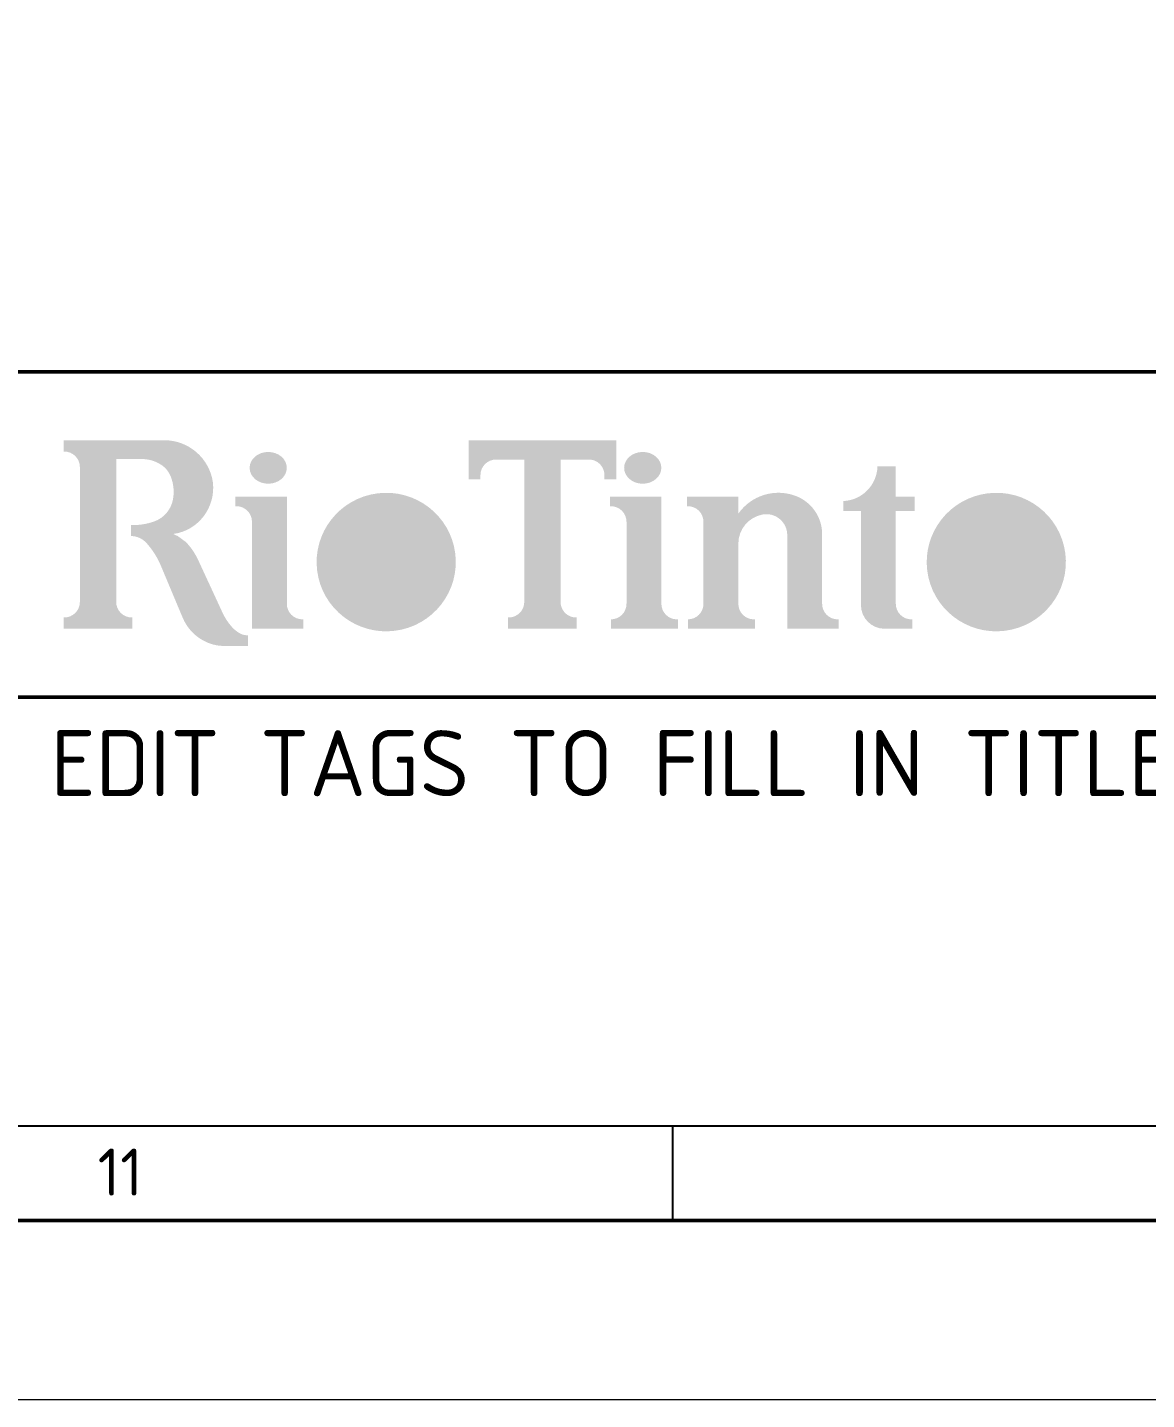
# Paper-space layout 'A1' of a CAD drawing. Header units: millimetres. Extents: x 0 to 841, y 0 to 594.
# Drawn here: x 620.6 to 679.9, y 0 to 72.8 of the extents above; entities that cross this region are included whole.
import ezdxf
from ezdxf.enums import TextEntityAlignment as Align

# ---------------------------------------------------------------- set-up
doc = ezdxf.new("R2010")
doc.units = ezdxf.units.MM
doc.header["$MEASUREMENT"] = 0
doc.layers.add('G_Border', color=7, linetype='Continuous', lineweight=18)
doc.styles.add('Style-ISO3098B', font='ISO3098B.shx')
doc.linetypes.add('Optic Underground', pattern='A,-118.1102362204724,216.5354330708661,-118.1102362204724,216.5354330708661,-216.5354330708661,[1,dgnlstyle.shx,S=1.562304711911011,R=0,X=0,Y=0],-98.42519685039369', length=984.251968503937)

# ---------------------------------------------------------------- blocks, each defined once
blk = doc.blocks.new('RTA1')
at = {"layer": 'G_Border', "linetype": 'Continuous', "lineweight": 50, "extrusion": (0, 0, -1)}
h = blk.add_hatch(color=230, dxfattribs=at)
edge = h.paths.add_edge_path()
edge.add_line((-622.5, 50.87500000000001), (-627.8345120552641, 50.87500000000001))
edge.add_arc((-627.8345120552641, 48.26747543019464), 2.607524569805362, 90.00000000000061, 171.578664458457)
edge.add_ellipse((-627.9864548614514, 48.36328590695796), major_axis=(0.3305186296438332, 2.459673522930855), ratio=0.9848794287934538, start_angle=90.91815270923263, end_angle=180)
edge.add_line((-628.3169734910953, 45.90361238402711), (-628.5620765792595, 45.78365930029396))
edge.add_ellipse((-628.8368955497267, 44.11310635672062), major_axis=(0.7917867708837321, 1.714697465608173), ratio=0.474147875595414, start_angle=30.22773428812369, end_angle=90)
edge.add_line((-629.6499157103337, 44.48853037205971), (-630.9170663607232, 41.7443824667575))
edge.add_ellipse((-631.6896028581361, 42.10111255526878), major_axis=(-0.7075254976608497, -1.532220822959776), ratio=0.504193968543407, start_angle=13.106070477327421, end_angle=90, ccw=False)
edge.add_line((-632.2035224490562, 40.52791294734841), (-632.2729982668725, 40.52791294734841))
edge.add_line((-632.2729982668726, 40.52791294734841), (-632.2729982668725, 39.96511742193858))
edge.add_line((-632.2729982668725, 39.96511742193858), (-631.0155784101869, 39.96511742193858))
edge.add_arc((-631.0155784101868, 42.26401484257175), 2.298897420633169, 269.9999999999978, 293.8892185634298)
edge.add_arc((-631.0805857367657, 42.41078676980548), 2.459421409908388, 293.8892185634298, 337.2442445214399)
edge.add_line((-628.8126004727048, 41.45947372273915), (-627.6402309208625, 44.25447069778393))
edge.add_arc((-623.71345482457, 42.56607669544698), 4.274370692574578, 138.0822184304849, 156.7337694460291, ccw=False)
edge.add_arc((-626.0588159540316, 44.67176310446929), 1.122445236487279, 90.83812571439978, 138.0822184304848, ccw=False)
edge.add_line((-626.075234557178, 45.79408825271452), (-626.075234557178, 46.37460858256961))
edge.add_line((-626.075234557178, 46.37460858256961), (-626.279632161253, 46.37460858256961))
edge.add_arc((-626.1716444742918, 49.7608171825739), 3.387930049938792, 250.5052163634112, 268.1734313394782, ccw=False)
edge.add_arc((-626.7923247473777, 48.00756289725699), 1.528052475908656, 191.3858078027486, 250.50521636341028, ccw=False)
edge.add_arc((-626.139954875008, 48.13893555713295), 2.193518647955531, 157.9547192591685, 191.3858071247187, ccw=False)
edge.add_arc((-626.9500645199474, 48.46698609270729), 1.319507898185008, 123.4436525449249, 157.9547199883758, ccw=False)
edge.add_arc((-626.655466406653, 48.02094443121769), 1.854055568782353, 90.00001059520798, 123.44365254492479, ccw=False)
edge.add_line((-626.6554667495072, 49.87500000000001), (-625.2855658997349, 49.87500000000001))
edge.add_line((-625.2855658997349, 49.87500000000001), (-625.2855658997348, 42.30000000000002))
edge.add_arc((-626.1105658997349, 42.30000000000002), 0.8250000000000002, 270, 360, ccw=False)
edge.add_line((-626.1105658997349, 41.47500000000001), (-626.1461317994697, 41.47500000000001))
edge.add_line((-626.1461317994697, 41.47500000000001), (-626.1461317994697, 40.87500000000001))
edge.add_line((-626.1461317994697, 40.87500000000001), (-622.5, 40.87500000000001))
edge.add_line((-622.5, 40.87500000000001), (-622.5, 41.47500000000001))
edge.add_line((-622.5, 41.47500000000001), (-622.5355658997348, 41.47500000000001))
edge.add_arc((-622.5355658997348, 42.30000000000002), 0.8250000000000002, 180, 270, ccw=False)
edge.add_line((-623.3605658997349, 42.30000000000002), (-623.360565899735, 49.45000000000001))
edge.add_arc((-622.5355658997349, 49.45000000000001), 0.8250000000000002, 90, 180, ccw=False)
edge.add_line((-622.5355658997349, 50.27500000000001), (-622.5, 50.27500000000001))
edge.add_line((-622.5, 50.27500000000001), (-622.5, 50.87500000000001))
at = {"layer": 'G_Border', "linetype": 'Continuous', "lineweight": 50}
h = blk.add_hatch(color=230, dxfattribs=at)
edge = h.paths.add_edge_path()
edge.add_ellipse((633.347067812107, 49.41024462399845), major_axis=(0.9862284464584126, 0.00281779556131312), ratio=0.8542996440839786, start_angle=0, end_angle=360)
for points in [[(651.8025680403234, 50.87500000000001), (643.9775680403236, 50.87500000000001), (643.9775680403236, 48.80000000000002), (644.6025680403236, 48.80000000000002), (644.6025680403237, 49.02500000000001, -0.414213562373095), (645.4275680403235, 49.85000000000001), (646.9275680403234, 49.85000000000001), (646.9275680403234, 42.30000000000002, -0.414213562373095), (646.1025680403236, 41.47500000000001), (646.0670021405887, 41.47500000000001), (646.0670021405887, 40.87500000000001), (649.7131339400586, 40.87500000000001), (649.7131339400586, 41.47500000000001), (649.6775680403235, 41.47500000000002, -0.414213562373095), (648.8525680403236, 42.30000000000002), (648.8525680403236, 49.85000000000001), (650.3525680403235, 49.85000000000002, -0.414213562373095), (651.1775680403234, 49.02500000000001), (651.1775680403234, 48.80000000000002), (651.8025680403234, 48.80000000000002)], [(634.3362032175613, 47.87500000000001), (631.6112032175614, 47.87500000000001), (631.6112032175614, 47.37500000000001), (631.6612032175614, 47.37500000000001, -0.414213562373095), (632.4862032175614, 46.55000000000002), (632.4862032175614, 40.87500000000001), (635.2112032175613, 40.87500000000001), (635.2112032175613, 41.37500000000001), (635.1612032175614, 41.37500000000001, -0.414213562373095), (634.3362032175613, 42.20000000000001)]]:
    blk.add_hatch(color=230, dxfattribs=at).paths.add_polyline_path(points)
h = blk.add_hatch(color=230, dxfattribs=at)
edge = h.paths.add_edge_path()
edge.add_ellipse((653.2093187984286, 49.41024462399845), major_axis=(0.9862284464584126, 0.00281779556131312), ratio=0.8542996440839786, start_angle=0, end_angle=360)
at = {"layer": 'G_Border', "linetype": 'Continuous', "lineweight": 50, "extrusion": (0, 0, -1)}
for points in [[(-663.8554773310179, 47.65010621077912, -0.3923043261708608), (-665.6587598267523, 49.48519814961529), (-666.6304773310181, 49.48519814961529), (-666.6304773310181, 47.87500000000001), (-667.6304773310181, 47.87500000000001), (-667.6304773310181, 47.12500000000001), (-666.6304773310181, 47.12500000000001), (-666.6304773310181, 42.20000000000001, -0.414213562373095), (-667.455477331018, 41.37500000000001), (-667.5054773310181, 41.37500000000001), (-667.5054773310181, 40.87500000000001), (-666.0427148757619, 40.87499999999998, 0.4142135623730883), (-664.780477331018, 42.13723754474388), (-664.780477331018, 47.12500000000001), (-663.8554773310179, 47.12500000000001)], [(-655.5547925451774, 47.87500000000001), (-658.2797925451774, 47.87500000000001), (-658.2797925451774, 46.98157146964692, 0.342627732839414), (-661.3222798698517, 47.92065858613216, 0.3120756304735078), (-662.7231175761527, 45.89485389260576), (-662.7231175761527, 42.20000000000001, -0.414213562373095), (-663.5481175761525, 41.37500000000001), (-663.5981175761527, 41.37500000000001), (-663.5981175761527, 40.87500000000001), (-660.8731175761526, 40.87500000000001), (-660.8731175761527, 45.84559708973953, -0.4676522133068243), (-659.5691082484449, 46.9348941079045, -0.3627206665122539), (-658.2797925451774, 45.39144024195843), (-658.2797925451775, 42.20000000000001, -0.414213562373095), (-659.1047925451774, 41.37500000000001), (-659.1547925451774, 41.37500000000001), (-659.1547925451774, 40.87500000000001), (-655.6047925451772, 40.87500000000001), (-655.6047925451774, 41.37500000000001, -0.414213562373095), (-656.4297925451774, 42.20000000000001), (-656.4297925451774, 46.55000000000002, -0.414213562373095), (-655.6047925451774, 47.37500000000001), (-655.5547925451774, 47.37500000000001)], [(-651.4734542038832, 47.87500000000001), (-654.1984542038832, 47.87500000000001), (-654.1984542038833, 42.20000000000001, -0.414213562373095), (-655.0234542038831, 41.37500000000001), (-655.0734542038832, 41.37500000000001), (-655.0734542038832, 40.87500000000001), (-651.5234542038831, 40.87500000000001), (-651.5234542038831, 41.37500000000001, -0.414213562373095), (-652.3484542038832, 42.20000000000001), (-652.3484542038832, 46.55000000000002, -0.414213562373095), (-651.5234542038831, 47.37500000000001), (-651.4734542038832, 47.37500000000001)]]:
    blk.add_hatch(color=230, dxfattribs=at).paths.add_polyline_path(points)
at = {"layer": 'G_Border', "linetype": 'Continuous', "lineweight": 50}
h = blk.add_hatch(color=230, dxfattribs=at)
edge = h.paths.add_edge_path()
edge.add_ellipse((639.6050714056473, 44.4130642766617), major_axis=(3.685164227363302, 0.1898957411845856), ratio=0.9952663458727437, start_angle=274.3631028347082, end_angle=634.2848390038803)
edge.add_line((640.068876516697, 40.76978387793269), (640.068876516697, 41.59938801280455))
edge.add_ellipse((639.5932029218233, 44.40119579283767), major_axis=(0.4806735948734797, -2.800962182472588), ratio=0.6071306263519745, start_angle=-7.958078640513122e-13, end_angle=359.831607198802, ccw=False)
edge.add_line((640.0738765166969, 41.60023361036505), (640.0738765166969, 40.77042026069371))
h = blk.add_hatch(color=230, dxfattribs=at)
edge = h.paths.add_edge_path()
edge.add_ellipse((671.9592952967507, 44.4130642766617), major_axis=(3.685164227363302, 0.1898957411845856), ratio=0.9952663458727437, start_angle=274.3631028347082, end_angle=634.2848390038803)
edge.add_line((672.4231004078003, 40.76978387793269), (672.4231004078003, 41.59938801280455))
edge.add_ellipse((671.9474268129268, 44.40119579283767), major_axis=(0.4806735948734797, -2.800962182472588), ratio=0.6071306263519745, start_angle=-7.958078640513122e-13, end_angle=359.831607198802, ccw=False)
edge.add_line((672.4281004078002, 41.60023361036505), (672.4281004078002, 40.77042026069371))
at = {"layer": 'G_Border', "color": 30, "linetype": 'Continuous', "lineweight": 50}
for p, q in [((825.5, 54.50000000000001), (15.5, 54.50000000000001)), ((619, 37.25), (825.5, 37.25))]:
    blk.add_line(p, q, dxfattribs=at)
at = {"layer": 'G_Border', "color": 230, "linetype": 'Continuous', "lineweight": 25}
blk.add_line((654.78471427, 14.5), (654.78471427, 9.5), dxfattribs=at)
at = {"layer": 'G_Border', "color": 7, "linetype": 'Continuous', "lineweight": 18}
blk.add_3dface([(0, 0), (841, 0), (841, 594), (0, 594)], dxfattribs=at)
at = {"layer": 'G_Border', "color": 30, "linetype": 'Continuous', "lineweight": 50}
blk.add_3dface([(10.5, 9.5), (830.5, 9.5), (830.5, 584.5), (10.5, 584.5)], dxfattribs=at)
at = {"layer": 'G_Border', "color": 230, "linetype": 'Continuous', "lineweight": 25}
blk.add_3dface([(825.5, 14.5), (15.5, 14.5), (15.5, 579.5), (825.5, 579.5)], dxfattribs=at)
at = {"layer": 'G_Border', "color": 7, "linetype": 'Continuous', "lineweight": 25, "style": 'Style-ISO3098B'}
blk.add_text('11', height=2.5, dxfattribs=at).set_placement((625.4989999850001, 12.0625), align=Align.MIDDLE_CENTER)
for tag, p in [('110 Ref1', (26.75, 53.25)), ('026 Rev1', (154.501, 53.25)), ('027 By1', (162.251, 53.25)), ('028 Date1', (172.251, 53.25)), ('029 Description1', (190.251, 53.25)), ('030 Ckd1', (305.2510000000001, 53.25)), ('031 App1', (315.2510000000001, 53.25)), ('068 Rev8', (330.5010000000001, 53.25)), ('069 By8', (338.2510000000001, 53.25)), ('070 Date8', (348.2510000000001, 53.25)), ('071 Description8', (366.2510000000001, 53.25)), ('072 Ckd8', (481.2510000000001, 53.25)), ('073 App8', (491.2510000000001, 53.25)), ('009 Drawn', (572.25, 53.25)), ('010 Drawn Date', (602.25, 53.25)), ('111 Ref2', (26.75, 48.25)), ('032 Rev2', (154.501, 48.25)), ('033 By2', (162.251, 48.25)), ('034 Date2', (172.251, 48.25)), ('035 Description2', (190.251, 48.25)), ('036 Ckd2', (305.2510000000001, 48.25)), ('037 App2', (315.2510000000001, 48.25)), ('074 Rev9', (330.5010000000001, 48.25)), ('075 By9', (338.2510000000001, 48.25)), ('076 Date9', (348.2510000000001, 48.25)), ('077 Description9', (366.2510000000001, 48.25)), ('078 Ckd9', (481.2510000000001, 48.25)), ('079 App9', (491.2510000000001, 48.25)), ('011 Traced', (572.25, 48.25)), ('012 Traced Date', (602.25, 48.25)), ('112 Ref3', (26.75, 43.25)), ('038 Rev3', (154.501, 43.25)), ('039 By3', (162.251, 43.25)), ('040 Date3', (172.251, 43.25)), ('041 Description3', (190.251, 43.25)), ('042 Ckd3', (305.2510000000001, 43.25)), ('043 App3', (315.2510000000001, 43.25)), ('080 Rev10', (330.5010000000001, 43.25)), ('081 By10', (338.2510000000001, 43.25)), ('082 Date10', (348.2510000000001, 43.25)), ('083 Description10', (366.2510000000001, 43.25)), ('084 Ckd10', (481.2510000000001, 43.25)), ('085 App10', (491.2510000000001, 43.25)), ('013 Checked', (572.25, 43.25)), ('014 Checked Date', (602.25, 43.25)), ('113 Ref4', (26.75, 38.25)), ('044 Rev4', (154.501, 38.25)), ('045 By4', (162.251, 38.25)), ('046 Date4', (172.251, 38.25)), ('047 Description4', (190.251, 38.25)), ('048 Ckd4', (305.2510000000001, 38.25)), ('049 App4', (315.2510000000001, 38.25)), ('086 Rev11', (330.5010000000001, 38.25)), ('087 By11', (338.2510000000001, 38.25)), ('088 Date11', (348.2510000000001, 38.25)), ('089 Description11', (366.2510000000001, 38.25)), ('090 Ckd11', (481.2510000000001, 38.25)), ('091 App11', (491.2510000000001, 38.25)), ('015 Supt Draft', (572.25, 38.25)), ('016 Supt Draft Date', (602.25, 38.25)), ('114 Ref5', (26.75, 33.25)), ('050 Rev5', (154.501, 33.25)), ('051 By5', (162.251, 33.25)), ('052 Date5', (172.251, 33.25)), ('053 Description5', (190.251, 33.25)), ('054 Ckd5', (305.2510000000001, 33.25)), ('055 App5', (315.2510000000001, 33.25)), ('092 Rev12', (330.5010000000001, 33.25)), ('093 By12', (338.2510000000001, 33.25)), ('094 Date12', (348.2510000000001, 33.25)), ('095 Description12', (366.2510000000001, 33.25)), ('096 Ckd12', (481.2510000000001, 33.25)), ('097 App12', (491.2510000000001, 33.25)), ('017 Proj Eng', (572.25, 33.25)), ('018 Proj Eng Date', (602.25, 33.25)), ('115 Ref6', (26.75, 28.25)), ('056 Rev6', (154.501, 28.25)), ('057 By6', (162.251, 28.25)), ('058 Date6', (172.251, 28.25)), ('059 Description6', (190.251, 28.25)), ('060 Ckd6', (305.2510000000001, 28.25)), ('061 App6', (315.2510000000001, 28.25)), ('098 Rev13', (330.5010000000001, 28.25)), ('099 By13', (338.2510000000001, 28.25)), ('100 Date13', (348.2510000000001, 28.25)), ('101 Description13', (366.2510000000001, 28.25)), ('102 Ckd13', (481.2510000000001, 28.25)), ('103 App13', (491.2510000000001, 28.25)), ('019 Approved', (572.25, 28.25)), ('020 Approved Date', (602.25, 28.25)), ('116 Ref7', (26.75, 23.25)), ('062 Rev7', (154.501, 23.25)), ('063 By7', (162.251, 23.25)), ('064 Date7', (172.251, 23.25)), ('065 Description7', (190.251, 23.25)), ('066 Ckd7', (305.2510000000001, 23.25)), ('067 App7', (315.2510000000001, 23.25)), ('104 Rev14', (330.5010000000001, 23.25)), ('105 By14', (338.2510000000001, 23.25)), ('106 Date14', (348.2510000000001, 23.25)), ('107 Description14', (366.2510000000001, 23.25)), ('108 Ckd14', (481.2510000000001, 23.25)), ('109 App14', (491.2510000000001, 23.25)), ('021 App for Const', (572.25, 23.25)), ('022 App for Const Date', (602.25, 23.25)), ('117 Ref8', (26.75, 18.25)), ('023 Blank Person Title', (541.25, 18.25)), ('024 Blank Person Name', (572.25, 18.25)), ('025 Blank Person Date', (602.25, 18.25))]:
    blk.add_attdef(tag, text='', height=2.5, dxfattribs=at).set_placement(p, align=Align.TOP_LEFT)
at = {"layer": 'G_Border', "color": 7, "linetype": 'Continuous', "lineweight": 35, "style": 'Style-ISO3098B', "flags": 8}
blk.add_attdef('001 Title Line 1', text='', height=3.5, dxfattribs=at).set_placement((621.8000000000002, 35.5), align=Align.TOP_LEFT)
at = {"layer": 'G_Border', "color": 7, "linetype": 'Continuous', "lineweight": 35, "style": 'Style-ISO3098B'}
for tag, p in [('002 Title Line 2', (621.8000000000002, 30.25)), ('006 Drawing Number', (763.75, 25.75)), ('007 Title Rev', (817.2, 25.75)), ('003 Title Line 3', (621.8000000000002, 25)), ('004 Title Line 4', (621.8000000000002, 19.75))]:
    blk.add_attdef(tag, text='', height=3.5, dxfattribs=at).set_placement(p, align=Align.TOP_LEFT)
at = {"layer": 'G_Border', "color": 7, "linetype": 'Continuous', "lineweight": 25, "style": 'Style-ISO3098B'}
for tag in ['008 Project Number', '005 Scale']:
    blk.add_attdef(tag, (0, 0), '', height=2.5, dxfattribs=at)

psp = doc.layouts.new('A1')

# ---------------------------------------------------------------- block references
at = {"linetype": 'Optic Underground'}
ref = psp.add_blockref('RTA1', (0, 0), dxfattribs=at)
ref.add_attrib('001 Title Line 1', 'EDIT TAGS TO FILL IN TITLE/REV/REF INFORMATION', dxfattribs={"layer": 'G_Border', "color": 7, "linetype": 'Continuous', "lineweight": 35, "height": 3.5, "style": 'Style-ISO3098B'}).set_placement((621.8000000000002, 35.5), align=Align.TOP_LEFT)

doc.saveas('drawing.dxf')
